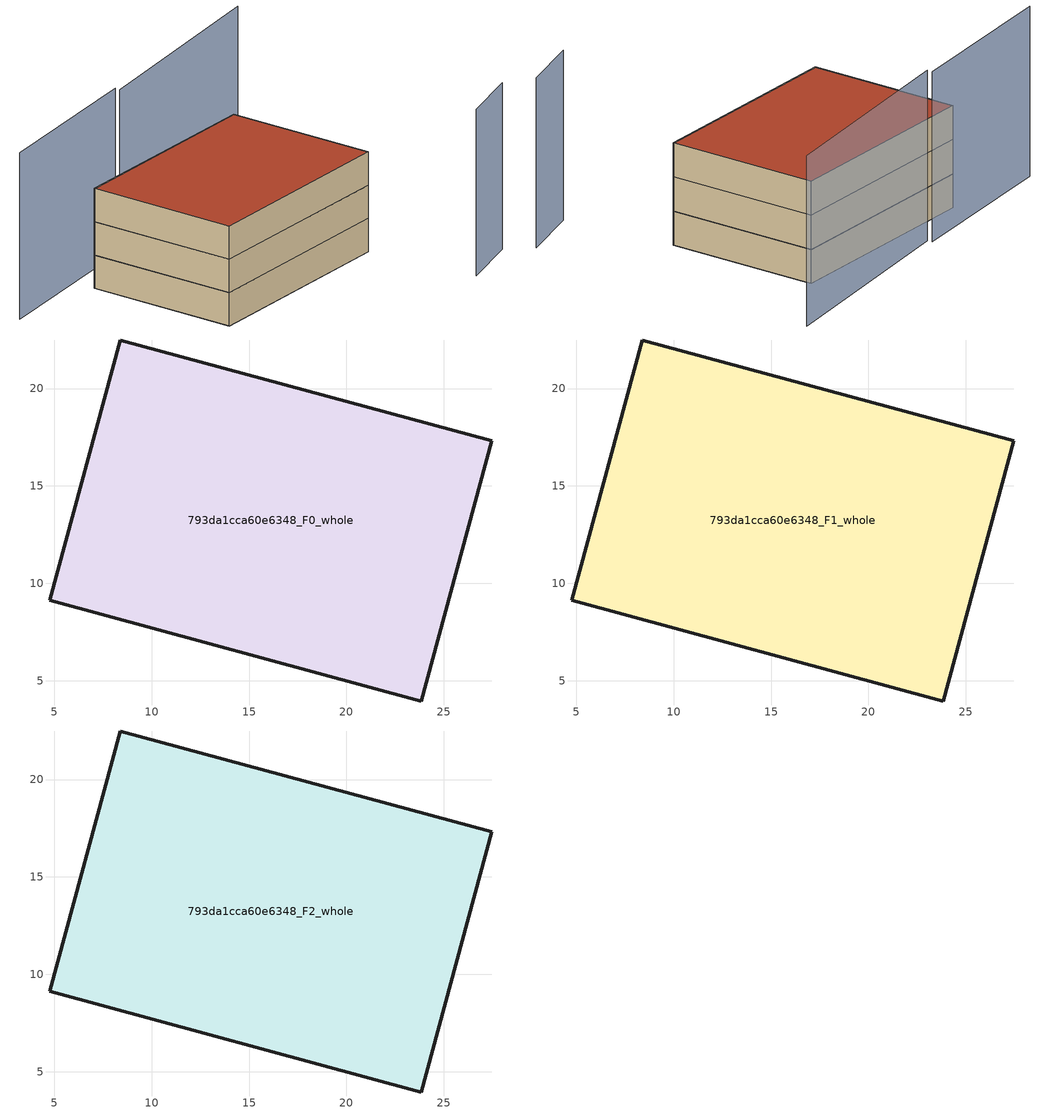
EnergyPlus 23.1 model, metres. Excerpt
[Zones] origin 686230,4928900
793da1cca60e6348_F0_whole
 floor ground (EU_floor_Construction): 23.82,3.97 27.45,17.32 8.41,22.49 4.78,9.14 z0
 wall outside (EU_wall_Construction): 4.78,9.14 8.41,22.49 27.45,17.32 23.82,3.97 4.78,9.14 z0:3
793da1cca60e6348_F1_whole
 floor to 793da1cca60e6348_F0_whole (EU_floor_Construction): 23.82,3.97 27.45,17.32 8.4,22.49 4.78,9.14 z3
 wall outside (EU_wall_Construction): 4.78,9.14 8.41,22.49 27.45,17.32 23.82,3.97 4.78,9.14 z3:6
793da1cca60e6348_F2_whole
 floor to 793da1cca60e6348_F1_whole (EU_floor_Construction): 23.82,3.97 27.45,17.32 8.4,22.49 4.78,9.14 z6
 wall outside (EU_wall_Construction): 4.78,9.14 8.41,22.49 27.45,17.32 23.82,3.97 4.78,9.14 z6:9
 roof outside (EU_roof_Construction): 27.45,17.32 23.82,3.97 4.78,9.14 8.41,22.49 z9
shading: 22.11,-6.24 28.28,-6.25 / 35.93,20.15 15.67,22.96 / 15.74,23.43 0.02,25.98 z0:15
[Building]
EU S2 Campaign: North Axis=0; Terrain=City; Solar Distribution=FullExterior
[Site:Location]
Bologna: Latitude=44.5; Longitude=11.25; Time Zone=1; Elevation=37
[SizingPeriod:WeatherFileDays]
AnnualSizingPeriod: Begin Month=1; Begin Day of Month=1; End Month=12; End Day of Month=31; Day of Week for Start Day=Monday; Use Weather File Daylight Saving Period=No; Use Weather File Rain and Snow Indicators=No
[MATERIAL]
EU_InternalMass_Material: Roughness=MediumRough; Thickness=0.1; Conductivity=1; Density=1800; Specific Heat=900; Thermal Absorptance=0.9; Solar Absorptance=0.7; Visible Absorptance=0.7
[MATERIAL:NOMASS] Roughness=MediumRough; Thermal Absorptance=0.9; Solar Absorptance=0.7; Visible Absorptance=0.7
Name | Thermal Resistance
EU_wall_NoMass | 0.937881
EU_roof_NoMass | 0.548572
EU_floor_NoMass | 0.71348
[CONSTRUCTION]
EU_wall_Construction: EU_wall_NoMass
EU_roof_Construction: EU_roof_NoMass
EU_floor_Construction: EU_floor_NoMass
EU_InternalMass_Construction: EU_InternalMass_Material
[ZONE] Type=1; Multiplier=1; Ceiling Height=autocalculate; Floor Area=autocalculate; Part of Total Floor Area=Yes
Name | Volume
793da1cca60e6348_F0_whole | 818.976
793da1cca60e6348_F1_whole; 793da1cca60e6348_F2_whole | 818.977
[INTERNALMASS] Construction=EU_InternalMass_Construction; Surface Area=272.992
Name | Zone or ZoneList
793da1cca60e6348_F0_whole_EU_InternalMass | 793da1cca60e6348_F0_whole
793da1cca60e6348_F1_whole_EU_InternalMass | 793da1cca60e6348_F1_whole
793da1cca60e6348_F2_whole_EU_InternalMass | 793da1cca60e6348_F2_whole
[OTHEREQUIPMENT] Fuel Type=Electricity; Design Level Calculation Method=Watts/Area; Power per Zone Floor Area=1; Fraction Latent=0; Fraction Radiant=0; Fraction Lost=0; Carbon Dioxide Generation Rate=0; EndUse Subcategory=EU_Step8_InternalGains
Name | Zone or ZoneList or Space or SpaceList | Schedule
EU_Step8_InternalGain_793da1cca60e6348_F0_whole_f000 | 793da1cca60e6348_F0_whole | EU_Step8_GainSchedule_793da1cca60e6348_F0_whole_f000
EU_Step8_InternalGain_793da1cca60e6348_F1_whole_f000 | 793da1cca60e6348_F1_whole | EU_Step8_GainSchedule_793da1cca60e6348_F1_whole_f000
EU_Step8_InternalGain_793da1cca60e6348_F2_whole_f000 | 793da1cca60e6348_F2_whole | EU_Step8_GainSchedule_793da1cca60e6348_F2_whole_f000
[ZONEVENTILATION:DESIGNFLOWRATE] Schedule=EU_AlwaysOn; Design Flow Rate Calculation Method=AirChanges/Hour; Air Changes per Hour=0.687892; Ventilation Type=Natural; Fan Pressure Rise=0; Fan Total Efficiency=1; Constant Term Coefficient=1; Temperature Term Coefficient=0; Velocity Term Coefficient=0; Velocity Squared Term Coefficient=0; Minimum Indoor Temperature=-100; Maximum Indoor Temperature=100; Delta Temperature=-100; Minimum Outdoor Temperature=-100; Maximum Outdoor Temperature=100; Maximum Wind Speed=40
Name | Zone or ZoneList or Space or SpaceList
EU_ConstantAir_793da1cca60e6348_F0_whole | 793da1cca60e6348_F0_whole
EU_ConstantAir_793da1cca60e6348_F1_whole | 793da1cca60e6348_F1_whole
EU_ConstantAir_793da1cca60e6348_F2_whole | 793da1cca60e6348_F2_whole
[HVACTEMPLATE:THERMOSTAT] Constant Heating Setpoint=20; Constant Cooling Setpoint=50
EU_HeatOnly_793da1cca60e6348_F0_whole; EU_HeatOnly_793da1cca60e6348_F1_whole; EU_HeatOnly_793da1cca60e6348_F2_whole
[HVACTEMPLATE:ZONE:IDEALLOADSAIRSYSTEM] System Availability Schedule=EU_AlwaysOn; Maximum Heating Supply Air Temperature=50; Minimum Cooling Supply Air Temperature=13; Maximum Heating Supply Air Humidity Ratio=0.0156; Minimum Cooling Supply Air Humidity Ratio=0.0077; Heating Limit=NoLimit; Cooling Limit=NoLimit; Heating Availability Schedule=EU_AlwaysOn; Cooling Availability Schedule=EU_CoolingOff; Dehumidification Control Type=ConstantSensibleHeatRatio; Cooling Sensible Heat Ratio=0.7; Dehumidification Setpoint=60; Humidification Control Type=None; Humidification Setpoint=30; Outdoor Air Method=None; Outdoor Air Flow Rate per Person=0.00944; Outdoor Air Flow Rate per Zone Floor Area=0; Outdoor Air Flow Rate per Zone=0; Demand Controlled Ventilation Type=None; Outdoor Air Economizer Type=NoEconomizer; Heat Recovery Type=None; Sensible Heat Recovery Effectiveness=0.7; Latent Heat Recovery Effectiveness=0.65
Name | Template Thermostat
793da1cca60e6348_F0_whole | EU_HeatOnly_793da1cca60e6348_F0_whole
793da1cca60e6348_F1_whole | EU_HeatOnly_793da1cca60e6348_F1_whole
793da1cca60e6348_F2_whole | EU_HeatOnly_793da1cca60e6348_F2_whole
[SIZING:ZONE] Zone Cooling Design Supply Air Temperature Input Method=SupplyAirTemperature; Zone Cooling Design Supply Air Temperature=13; Zone Heating Design Supply Air Temperature Input Method=SupplyAirTemperature; Zone Heating Design Supply Air Temperature=50; Zone Cooling Design Supply Air Humidity Ratio=0.008; Zone Heating Design Supply Air Humidity Ratio=0.008; Cooling Design Air Flow Method=DesignDay; Cooling Design Air Flow Rate=0; Cooling Minimum Air Flow per Zone Floor Area=0.000762; Cooling Minimum Air Flow=0; Cooling Minimum Air Flow Fraction=0.2; Heating Design Air Flow Method=DesignDay; Heating Design Air Flow Rate=0; Heating Maximum Air Flow per Zone Floor Area=0.002032; Heating Maximum Air Flow=0.141576; Heating Maximum Air Flow Fraction=0.3; Account for Dedicated Outdoor Air System=No; Dedicated Outdoor Air System Control Strategy=NeutralSupplyAir; Dedicated Outdoor Air Low Setpoint Temperature for Design=autosize; Dedicated Outdoor Air High Setpoint Temperature for Design=autosize; Zone Load Sizing Method=Sensible Load Only No Latent Load; Zone Latent Cooling Design Supply Air Humidity Ratio Input Method=HumidityRatioDifference; Zone Cooling Design Supply Air Humidity Ratio Difference=0.005; Zone Latent Heating Design Supply Air Humidity Ratio Input Method=HumidityRatioDifference; Zone Humidification Design Supply Air Humidity Ratio Difference=0.005
793da1cca60e6348_F0_whole; 793da1cca60e6348_F1_whole; 793da1cca60e6348_F2_whole
[SCHEDULE:CONSTANT]
Name | Hourly Value
EU_AlwaysOn | 1
EU_CoolingOff | 0
[SCHEDULE:FILE] Column Number=1; Rows to Skip at Top=0; Number of Hours of Data=8760; Column Separator=Comma; Interpolate to Timestep=No; Minutes per Item=60; Adjust Schedule for Daylight Savings=Yes
Name | File
EU_Step8_GainSchedule_793da1cca60e6348_F0_whole_f000 | ../../schedules/793da1cca60e6348/793da1cca60e6348_F0_whole_f000_gain.csv
EU_Step8_GainSchedule_793da1cca60e6348_F1_whole_f000 | ../../schedules/793da1cca60e6348/793da1cca60e6348_F1_whole_f000_gain.csv
EU_Step8_GainSchedule_793da1cca60e6348_F2_whole_f000 | ../../schedules/793da1cca60e6348/793da1cca60e6348_F2_whole_f000_gain.csv
